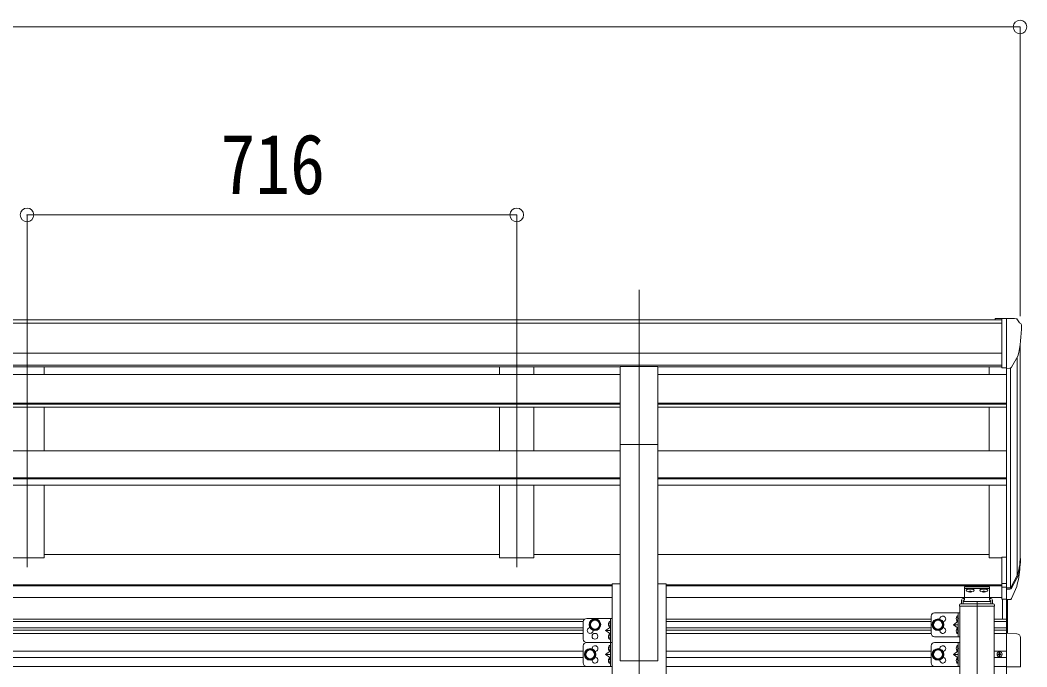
# Model space of a CAD drawing. Units: millimetres at full size. Extents: x -5590 to 5652, y -3902 to 3858.
# Drawn here: x 1754 to 3226, y 980 to 1926 of the extents above; entities that cross this region are included whole.
import ezdxf
from ezdxf.enums import TextEntityAlignment as Align

# ---------------------------------------------------------------- set-up
doc = ezdxf.new("R2010")
doc.units = ezdxf.units.MM
doc.header["$LTSCALE"] = 20
doc.header["$PDMODE"] = 32
doc.header["$PDSIZE"] = 20
for name, color, linetype, lineweight in [('0-1_本体', 4, 'Continuous', 9), ('0-2_部品', 7, 'Continuous', 9), ('0-8_PARTS2', 2, 'Continuous', 9), ('0-A_寸法', 6, 'Continuous', 9), ('1-1_GLASS', 4, 'Continuous', 9), ('1-8', 2, 'Continuous', 9)]:
    doc.layers.add(name, color=color, linetype=linetype, lineweight=lineweight)
doc.styles.add('ＭＳ ゴシック', font='')
doc.styles.get('ＭＳ ゴシック').set_extended_font_data('MS Gothic')

msp = doc.modelspace()

# ---------------------------------------------------------------- linework, layer by layer
at = {"layer": '0-1_本体'}
for p, q in [((1054.54, 1487.7), (3189.54, 1487.7)), ((1054.54, 1482.35), (3189.54, 1482.35)), ((3216.04, 1138.18), (3216.04, 1450.95)), ((1054.54, 1438.82), (3189.54, 1438.82)), ((3211.76, 1432.15), (3211.76, 1113.91)), ((1054.54, 1421.15), (3189.54, 1421.15)), ((1612.54, 1418.77), (2631.54, 1418.77)), ((1789.04, 1418.71), (1789.04, 1407.52)), ((2455.04, 1418.71), (2455.04, 1407.52)), ((2505.04, 1418.71), (2505.04, 1407.52)), ((2686.54, 1418.77), (3189.54, 1418.77)), ((3171.04, 1407.52), (3171.04, 1418.77)), ((3196.04, 1416.32), (3196.04, 1140.35)), ((3202.04, 1416.79), (3202.04, 1095.91)), ((1612.54, 1407.52), (2631.54, 1407.52)), ((2686.54, 1407.52), (3196.04, 1407.52)), ((1612.54, 1365.59), (2631.54, 1365.59)), ((1612.54, 1364.1), (2631.54, 1364.1)), ((1612.54, 1359.9), (2631.54, 1359.9)), ((1789.04, 1359.9), (1789.04, 1296.16)), ((2455.04, 1359.9), (2455.04, 1296.16)), ((2505.04, 1359.9), (2505.04, 1296.16)), ((2686.54, 1365.59), (3196.04, 1365.59)), ((2686.54, 1364.1), (3196.04, 1364.1)), ((2686.54, 1359.9), (3196.04, 1359.9)), ((3171.04, 1296.16), (3171.04, 1359.9)), ((1612.55, 1296.16), (2631.55, 1296.16)), ((2631.44, 1305.72), (2631.44, 988.93)), ((2686.44, 988.93), (2686.44, 1305.72)), ((2686.55, 1296.16), (3196.04, 1296.16)), ((1612.54, 1256.72), (2631.54, 1256.72)), ((1612.54, 1255.24), (2631.54, 1255.24)), ((2686.54, 1256.72), (3196.04, 1256.72)), ((2686.54, 1255.24), (3196.04, 1255.24)), ((1612.54, 1245.99), (2631.54, 1245.99)), ((1789.04, 1245.99), (1789.04, 1139.5)), ((2455.04, 1245.99), (2455.04, 1139.5)), ((2505.04, 1245.99), (2505.04, 1139.5)), ((2686.54, 1245.99), (3196.04, 1245.99)), ((3171.04, 1139.52), (3171.04, 1245.99)), ((1739.04, 1139.5), (1789.04, 1139.5)), ((1789.04, 1144.32), (2455.04, 1144.32)), ((2455.04, 1139.5), (2505.04, 1139.5)), ((2505.04, 1144.32), (2631.54, 1144.32)), ((2686.54, 1144.32), (3171.04, 1144.32)), ((3189.54, 1139.52), (3171.04, 1139.52)), ((1624.44, 1100.23), (2619.44, 1100.23)), ((1624.44, 1098.83), (2619.44, 1098.83)), ((2619.44, 1101.5), (2619.44, -585.96)), ((2619.44, 1101.5), (2631.44, 1101.5)), ((2686.44, 1101.5), (2698.44, 1101.5)), ((2698.44, 1101.5), (2698.44, -585.96)), ((2698.44, 1100.23), (3189.54, 1100.23)), ((2698.44, 1098.83), (3189.54, 1098.83)), ((1624.44, 1081.46), (2619.44, 1081.46)), ((2698.44, 1081.46), (3189.54, 1081.46)), ((2631.44, 988.93), (2686.44, 988.93))]:
    msp.add_line(p, q, dxfattribs=at)
at = {"layer": '0-2_部品'}
for p, q in [((3189.54, 1489.3), (3179.54, 1489.21)), ((3179.54, 1487.7), (3179.54, 1489.21)), ((3189.54, 1417.32), (3189.54, 1489.3)), ((3208.04, 1489.3), (3189.54, 1489.3)), ((3196.04, 1416.32), (3196.04, 1489.3)), ((3208.04, 1489.3), (3210.37, 1489.16)), ((3211.13, 1488.73), (3215.2, 1482.93)), ((3218.04, 1479.93), (3218.04, 1479.3)), ((3203.66, 1418.13), (3212.94, 1434.19)), ((2631.44, 1419.45), (2686.44, 1419.45)), ((2631.44, 1305.29), (2631.44, 1419.45)), ((2686.44, 1305.29), (2686.44, 1419.45)), ((3189.54, 1417.32), (3196.04, 1417.32)), ((3196.04, 1416.32), (3201.25, 1416.63)), ((2631.44, 1305.29), (2686.44, 1305.29)), ((3189.54, 1140.35), (3189.54, 1079.29)), ((3189.54, 1140.35), (3196.04, 1140.35)), ((3196.04, 1140.35), (3196.04, 1078.47)), ((3202.47, 1096.39), (3212.23, 1114.8)), ((3213.65, 1114.31), (3203.48, 1095.14)), ((3189.54, 1102.04), (3196.04, 1102.04)), ((3189.54, 1096.64), (3196.04, 1096.64)), ((3196.04, 1095.64), (3201.17, 1095.64)), ((3196.04, 1093.64), (3200.89, 1093.64)), ((3211.06, 1097.45), (3203.48, 1079.97)), ((3189.54, 1079.29), (3196.04, 1079.29)), ((3196.04, 1078.47), (3200.89, 1078.47))]:
    msp.add_line(p, q, dxfattribs=at)
for centre, radius, start, end in [((3210.31, 1488.16), 1, 35, 86.5), ((3016.04, 1479.3), 202, 347.09739, 0), ((3215.04, 1479.93), 3, 0, 87), ((3201.07, 1419.63), 3, 273.5, 330), ((3128.09, 1140.76), 88.05, 342.78929, 2.77608), ((3127.38, 1136.48), 89.07, 345.58812, 5.50424), ((3082.82, 1133.53), 133.22, 344.28698, 356.72013), ((3200.89, 1096.64), 3, 270, 330), ((3201.17, 1097.14), 1.5, 270, 330), ((3200.89, 1081.47), 3, 270, 330)]:
    msp.add_arc(centre, radius, start, end, dxfattribs=at)
at = {"layer": '0-8_PARTS2'}
for p, q in [((1764.04, 1532.62), (1764.04, 1125.83)), ((2480.04, 1532.62), (2480.04, 1125.83)), ((2658.94, 1531.21), (2658.94, -1432.25))]:
    msp.add_line(p, q, dxfattribs=at)
at = {"layer": '0-A_寸法'}
for p, q in [((1027.94, 1915.5), (3215.94, 1915.5)), ((3215.94, 1915.5), (3215.94, 1492.88)), ((1764.04, 1640.88), (1764.04, 1492.88)), ((1764.04, 1640.88), (2480.04, 1640.88)), ((2480.04, 1640.88), (2480.04, 1492.88))]:
    msp.add_line(p, q, dxfattribs=at)
for p in [(3215.94, 1915.5), (1764.04, 1640.88), (2480.04, 1640.88)]:
    msp.add_point(p, dxfattribs=at)
at = {"layer": '1-1_GLASS'}
for p, q in [((1624.44, 1100.22), (2619.44, 1100.22)), ((1624.44, 1098.82), (2619.44, 1098.82)), ((2619.44, 1101.5), (2631.44, 1101.5)), ((2686.44, 1101.5), (2698.44, 1101.5)), ((2698.44, 1100.22), (3189.54, 1100.22)), ((2698.44, 1098.82), (3189.54, 1098.82)), ((3134.54, 1097.18), (3171.54, 1097.18)), ((3134.54, 1097.18), (3134.54, 1077.85)), ((3171.54, 1094.7), (3134.54, 1094.7)), ((3137.14, 1092.26), (3137.14, 1091.78)), ((3140.59, 1090.04), (3140.59, 1090.37)), ((3142.55, 1090.7), (3142.55, 1090.36)), ((3143.04, 1091.61), (3143.04, 1088.93)), ((3143.53, 1090.7), (3143.53, 1090.36)), ((3145.49, 1090.37), (3145.49, 1090.04)), ((3148.94, 1092.26), (3148.94, 1091.78)), ((3157.14, 1092.26), (3157.14, 1091.78)), ((3160.59, 1090.04), (3160.59, 1090.37)), ((3162.55, 1090.7), (3162.55, 1090.36)), ((3163.04, 1091.61), (3163.04, 1088.93)), ((3163.53, 1090.7), (3163.53, 1090.36)), ((3165.49, 1090.37), (3165.49, 1090.04)), ((3168.94, 1092.26), (3168.94, 1091.78)), ((3171.54, 1097.18), (3171.54, 1077.85)), ((1624.44, 1081.45), (2619.44, 1081.45)), ((2698.44, 1081.45), (3134.54, 1081.45)), ((3130.54, 1072.15), (3130.54, 1077.8)), ((3134.54, 1080.37), (3133.04, 1080.37)), ((3133.04, 1077.85), (3133.04, 1072.15)), ((3134.54, 1077.85), (3133.04, 1077.85)), ((3173.04, 1075.96), (3133.04, 1075.96)), ((3171.54, 1081.45), (3189.54, 1081.45)), ((3173.04, 1080.37), (3171.54, 1080.37)), ((3173.04, 1077.85), (3171.54, 1077.85)), ((3173.04, 1077.85), (3173.04, 1072.15)), ((3175.54, 1077.8), (3175.54, 1072.15)), ((3190.54, 1049.94), (3190.54, 1079.28)), ((3196.04, 1029.43), (3196.04, 1078.46)), ((3197.54, 1029.35), (3197.54, 1078.46)), ((3127.54, 1070.65), (3127.54, 1069.15)), ((3127.54, 1069.15), (3178.54, 1069.15)), ((3128.04, 1069.15), (3128.04, -1061.06)), ((3129.04, 1072.15), (3177.04, 1072.15)), ((3178.04, 1069.15), (3178.04, -1061.06)), ((3178.54, 1070.65), (3178.54, 1069.15)), ((1664.44, 1049.93), (2579.44, 1049.93)), ((1666.41, 1046.43), (2577.46, 1046.43)), ((2577.44, 1045.93), (2577.44, 1020.93)), ((2582.44, 1050.93), (2619.44, 1050.93)), ((2616.44, 1046.43), (2615.64, 1046.29)), ((2616.94, 1050.93), (2616.94, 1015.93)), ((2619.44, 1050.93), (2619.44, 1015.93)), ((2698.24, 1049.93), (3086.04, 1049.93)), ((2698.24, 1046.43), (3086.04, 1046.43)), ((3086.04, 1054.31), (3086.04, 1029.31)), ((3091.04, 1059.31), (3128.04, 1059.31)), ((3125.04, 1054.81), (3124.24, 1054.67)), ((3125.04, 1046.81), (3124.24, 1046.95)), ((3125.04, 1046.81), (3125.54, 1046.9)), ((3125.54, 1059.31), (3125.54, 1024.31)), ((3128.04, 1059.31), (3128.04, 1024.31)), ((3178.04, 1049.93), (3196.04, 1049.93)), ((3178.04, 1046.43), (3196.04, 1046.43)), ((1666.44, 1037.43), (2577.44, 1037.43)), ((1666.44, 1033.93), (2577.44, 1033.93)), ((2616.94, 1033.43), (2609.94, 1033.43)), ((2616.44, 1038.43), (2615.64, 1038.57)), ((2616.44, 1038.43), (2616.94, 1038.52)), ((2698.24, 1037.43), (3086.04, 1037.43)), ((2698.24, 1033.93), (3086.04, 1033.93)), ((3125.54, 1041.81), (3118.54, 1041.81)), ((3125.04, 1036.81), (3124.24, 1036.67)), ((3178.04, 1037.43), (3196.04, 1037.43)), ((3178.04, 1033.93), (3196.04, 1033.93)), ((2577.44, 1028.93), (1666.44, 1028.93)), ((2582.44, 1015.93), (2619.44, 1015.93)), ((2582.44, 1015.93), (2619.44, 1015.93)), ((2616.44, 1028.43), (2615.64, 1028.29)), ((2616.44, 1020.43), (2615.64, 1020.57)), ((2616.44, 1020.43), (2616.94, 1020.52)), ((2616.94, 1015.93), (2616.94, 980.93)), ((2619.44, 1015.93), (2619.44, 980.93)), ((3086.04, 1028.93), (2698.24, 1028.93)), ((3091.04, 1024.31), (3128.04, 1024.31)), ((3091.04, 1015.93), (3128.04, 1015.93)), ((3125.04, 1028.81), (3124.24, 1028.95)), ((3125.04, 1028.81), (3125.54, 1028.9)), ((3125.54, 1015.93), (3125.54, 980.93)), ((3128.04, 1015.93), (3128.04, 980.93)), ((3196.04, 1028.93), (3178.04, 1028.93)), ((3196.04, -644.57), (3196.04, 1029.43)), ((3196.04, 1029.43), (3211.33, 1028.63)), ((3196.04, 1029.43), (3196.04, 980.24)), ((3216.54, 1023.14), (3216.54, 980.24)), ((1666.44, 1003.05), (2577.44, 1003.05)), ((2577.44, 1010.93), (2577.44, 985.93)), ((2616.44, 1011.43), (2615.64, 1011.29)), ((2616.44, 1003.43), (2615.64, 1003.57)), ((2616.44, 1003.43), (2616.94, 1003.52)), ((2698.44, 1003.05), (3086.04, 1003.05)), ((3086.04, 1010.93), (3086.04, 985.93)), ((3125.04, 1011.43), (3124.24, 1011.29)), ((3125.04, 1003.43), (3124.24, 1003.57)), ((3125.04, 1003.43), (3125.54, 1003.52)), ((3178.04, 1003.05), (3196.04, 1003.05)), ((1666.44, 994.05), (2577.44, 994.05)), ((2616.94, 998.43), (2609.94, 998.43)), ((2616.44, 993.43), (2615.64, 993.29)), ((2631.44, 988.93), (2686.44, 988.93)), ((2698.44, 994.05), (3086.04, 994.05)), ((3125.54, 998.43), (3118.54, 998.43)), ((3125.04, 993.43), (3124.24, 993.29)), ((3196.04, 994.05), (3178.04, 994.05)), ((3184.81, 998.14), (3183.99, 998.14)), ((3187.27, 998.96), (3188.09, 998.96)), ((1624.44, 980.55), (2619.44, 980.55)), ((2582.44, 980.93), (2619.44, 980.93)), ((2616.44, 985.43), (2615.64, 985.57)), ((2616.44, 985.43), (2616.94, 985.52)), ((3128.04, 980.55), (2698.44, 980.55)), ((3091.04, 980.93), (3128.04, 980.93)), ((3125.04, 985.43), (3124.24, 985.57)), ((3125.04, 985.43), (3125.54, 985.52)), ((3178.04, 980.55), (3196.04, 980.55)), ((3216.54, 980.24), (3196.04, 980.24))]:
    msp.add_line(p, q, dxfattribs=at)
for points in [[(3142.53, 1090.3), (3142.48, 1090.24), (3142.39, 1090.19), (3142.26, 1090.15), (3142.12, 1090.12), (3141.95, 1090.11), (3141.84, 1090.11), (3141.76, 1090.12), (3141.57, 1090.14)], [(3144.51, 1090.14), (3144.32, 1090.12), (3144.24, 1090.11), (3144.14, 1090.11), (3143.97, 1090.12), (3143.82, 1090.15), (3143.7, 1090.19), (3143.61, 1090.24), (3143.55, 1090.3)], [(3162.53, 1090.3), (3162.48, 1090.24), (3162.39, 1090.19), (3162.26, 1090.15), (3162.12, 1090.12), (3161.95, 1090.11), (3161.84, 1090.11), (3161.76, 1090.12), (3161.57, 1090.14)], [(3164.51, 1090.14), (3164.32, 1090.12), (3164.24, 1090.11), (3164.14, 1090.11), (3163.97, 1090.12), (3163.82, 1090.15), (3163.7, 1090.19), (3163.61, 1090.24), (3163.55, 1090.3)], [(2616.44, 1038.43), (2616.44, 1046.43), (2616.94, 1046.34), (2616.94, 1038.52)], [(3125.54, 1046.81), (3118.54, 1041.81), (3125.54, 1036.81)], [(3125.92, 1050.81), (3125.29, 1052), (3123.06, 1053.11)], [(3125.92, 1050.81), (3125.29, 1049.62), (3123.06, 1048.51)], [(3125.04, 1046.81), (3125.04, 1054.81), (3125.54, 1054.72), (3125.54, 1046.9)], [(2616.94, 1038.43), (2609.94, 1033.43), (2616.94, 1028.43)], [(2617.32, 1042.43), (2616.69, 1043.62), (2614.46, 1044.73)], [(2617.32, 1042.43), (2616.69, 1041.25), (2614.46, 1040.13)], [(3125.92, 1032.81), (3125.29, 1034), (3123.06, 1035.11)], [(3125.92, 1032.81), (3125.29, 1031.62), (3123.06, 1030.51)], [(3125.04, 1028.81), (3125.04, 1036.81), (3125.54, 1036.72), (3125.54, 1028.9)], [(2617.32, 1024.43), (2616.69, 1025.62), (2614.46, 1026.73)], [(2617.32, 1024.43), (2616.69, 1023.25), (2614.46, 1022.13)], [(2616.44, 1020.43), (2616.44, 1028.43), (2616.94, 1028.34), (2616.94, 1020.52)], [(2616.94, 1003.43), (2609.94, 998.43), (2616.94, 993.43)], [(2617.32, 1007.43), (2616.69, 1008.62), (2614.46, 1009.73)], [(2617.32, 1007.43), (2616.69, 1006.25), (2614.46, 1005.13)], [(2616.44, 1003.43), (2616.44, 1011.43), (2616.94, 1011.34), (2616.94, 1003.52)], [(3125.54, 1003.43), (3118.54, 998.43), (3125.54, 993.43)], [(3125.92, 1007.43), (3125.29, 1008.62), (3123.06, 1009.73)], [(3125.92, 1007.43), (3125.29, 1006.25), (3123.06, 1005.13)], [(3125.04, 1003.43), (3125.04, 1011.43), (3125.54, 1011.34), (3125.54, 1003.52)], [(2617.32, 989.43), (2616.69, 990.62), (2614.46, 991.73)], [(2617.32, 989.43), (2616.69, 988.25), (2614.46, 987.13)], [(2616.44, 985.43), (2616.44, 993.43), (2616.94, 993.34), (2616.94, 985.52)], [(3125.92, 989.43), (3125.29, 990.62), (3123.06, 991.73)], [(3125.92, 989.43), (3125.29, 988.25), (3123.06, 987.13)], [(3125.04, 985.43), (3125.04, 993.43), (3125.54, 993.34), (3125.54, 985.52)], [(3183.99, 998.14), (3183.99, 998.96), (3184.81, 998.96)], [(3185.63, 999.78), (3185.63, 1000.6), (3186.45, 1000.6), (3186.45, 999.78)], [(3186.45, 997.32), (3186.45, 996.5), (3185.63, 996.5), (3185.63, 997.32)], [(3188.09, 998.96), (3188.09, 998.14), (3187.27, 998.14)]]:
    msp.add_lwpolyline(points, dxfattribs=at)
for points in [[(2594.44, 1034.43), (2600.94, 1038.18), (2600.94, 1045.69), (2594.44, 1049.44), (2587.94, 1045.69), (2587.94, 1038.18)], [(3096.04, 1034.31), (3102.54, 1038.06), (3102.54, 1045.56), (3096.04, 1049.32), (3089.54, 1045.56), (3089.54, 1038.06)], [(2587.44, 990.93), (2593.94, 994.68), (2593.94, 1002.19), (2587.44, 1005.94), (2580.94, 1002.19), (2580.94, 994.68)], [(3096.04, 990.93), (3102.54, 994.68), (3102.54, 1002.19), (3096.04, 1005.94), (3089.54, 1002.19), (3089.54, 994.68)]]:
    msp.add_lwpolyline(points, close=True, dxfattribs=at)
for centre, radius in [((2594.44, 1041.93), 8.5), ((2594.44, 1041.93), 7.5), ((2594.44, 1041.93), 6.5), ((3096.04, 1041.81), 8.5), ((3096.04, 1041.81), 7.5), ((3096.04, 1041.81), 6.5), ((2594.44, 1024.93), 4.25), ((2587.44, 998.43), 8.5), ((2587.44, 998.43), 7.5), ((2587.44, 998.43), 6.5), ((3096.04, 998.43), 8.5), ((3096.04, 998.43), 7.5), ((3096.04, 998.43), 6.5), ((3186.04, 998.55), 3.75)]:
    msp.add_circle(centre, radius, dxfattribs=at)
for centre, radius, start, end in [((3129.04, 1070.65), 1.5, 90, 180), ((3177.04, 1070.65), 1.5, 0, 90), ((2582.44, 1045.93), 5, 90, 180), ((2620.54, 1042.43), 6.5, 147.94412, 212.05588), ((2615.79, 1045.4), 0.9, 100, 147.94412), ((3091.04, 1054.31), 5, 90, 180), ((3103.04, 1050.31), 4.25, 274.76077, 186.29431), ((3129.14, 1050.81), 6.5, 147.94412, 212.05588), ((3124.39, 1053.78), 0.9, 100, 147.94412), ((3124.39, 1047.84), 0.9, 212.05588, 260), ((2587.44, 1033.43), 4.25, 94.76077, 6.29431), ((2615.79, 1039.46), 0.9, 212.05588, 260), ((3103.04, 1033.31), 4.25, 173.70569, 85.23923), ((3129.14, 1032.81), 6.5, 147.94412, 212.05588), ((3124.39, 1035.78), 0.9, 100, 147.94412), ((2582.44, 1020.93), 5, 180, 270), ((2582.44, 1010.93), 5, 90, 180), ((2620.54, 1024.43), 6.5, 147.94412, 212.05588), ((2615.79, 1027.4), 0.9, 100, 147.94412), ((2615.79, 1021.46), 0.9, 212.05588, 260), ((3091.04, 1029.31), 5, 180, 270), ((3091.04, 1010.93), 5, 90, 180), ((3124.39, 1029.84), 0.9, 212.05588, 260), ((3211.04, 1023.14), 5.5, 0, 87), ((2594.44, 1006.93), 4.25, 274.76077, 186.29431), ((2620.54, 1007.43), 6.5, 147.94412, 212.05588), ((2615.79, 1010.4), 0.9, 100, 147.94412), ((2615.79, 1004.46), 0.9, 212.05588, 260), ((3103.04, 1006.93), 4.25, 274.76077, 186.29431), ((3129.14, 1007.43), 6.5, 147.94412, 212.05588), ((3124.39, 1010.4), 0.9, 100, 147.94412), ((3124.39, 1004.46), 0.9, 212.05588, 260), ((2594.44, 989.93), 4.25, 173.70569, 85.23923), ((2620.54, 989.43), 6.5, 147.94412, 212.05588), ((2615.79, 992.4), 0.9, 100, 147.94412), ((3103.04, 989.93), 4.25, 173.70569, 85.23923), ((3129.14, 989.43), 6.5, 147.94412, 212.05588), ((3124.39, 992.4), 0.9, 100, 147.94412), ((3184.81, 999.78), 0.82, 270, 0), ((3184.81, 997.32), 0.82, 0, 90), ((3187.27, 999.78), 0.82, 180, 270), ((3187.27, 997.32), 0.82, 90, 180), ((2582.44, 985.93), 5, 180, 270), ((2615.79, 986.46), 0.9, 212.05588, 260), ((3091.04, 985.93), 5, 180, 270), ((3124.39, 986.46), 0.9, 212.05588, 260)]:
    msp.add_arc(centre, radius, start, end, dxfattribs=at)
for centre, major_axis, ratio, start_param, end_param in [((3143.04, 1092.26), (-5.9, 0), 0.342073, 3.1415927, 6.2831853), ((3143.04, 1097.55), (8.02, 0), 0.939674, 4.4018361, 4.5279947), ((3143.04, 1097.21), (8.02, 0), 0.939674, 4.4018361, 4.5279947), ((3143.04, 1098.22), (-8.02, 0), 0.939674, 1.5096412, 1.6319515), ((3143.04, 1097.55), (-8.02, 0), 0.939674, 1.7551906, 1.8813492), ((3143.04, 1097.21), (-8.02, 0), 0.939674, 1.7551906, 1.8813492), ((3163.04, 1092.26), (-5.9, 0), 0.342073, 3.1415927, 6.2831853), ((3163.04, 1097.55), (8.02, 0), 0.939674, 4.4018361, 4.5279947), ((3163.04, 1097.21), (8.02, 0), 0.939674, 4.4018361, 4.5279947), ((3163.04, 1098.22), (-8.02, 0), 0.939674, 1.5096412, 1.6319515), ((3163.04, 1097.55), (-8.02, 0), 0.939674, 1.7551906, 1.8813492), ((3163.04, 1097.21), (-8.02, 0), 0.939674, 1.7551906, 1.8813492), ((3133.04, 1077.8), (0, 2.57), 0.97237, 6.2831853, 7.8539816), ((3173.04, 1077.8), (0, 2.57), 0.97237, 4.712389, 6.2831853)]:
    msp.add_ellipse(centre, major_axis=major_axis, ratio=ratio, start_param=start_param, end_param=end_param, dxfattribs=at)
for centre in [(3143.04, 1091.78), (3163.04, 1091.78)]:
    msp.add_ellipse(centre, major_axis=(-5.9, 0), ratio=0.342073, dxfattribs=at)
at = {"layer": '1-8'}
msp.add_line((3153.04, 1076.11), (3153.04, -1120.74), dxfattribs=at)

# ---------------------------------------------------------------- texts
at = {"layer": '0-A_寸法', "color": 7, "style": 'ＭＳ ゴシック', "width": 0.85}
msp.add_text('716', height=87.98, dxfattribs=at).set_placement((2047.04, 1644.88), align=Align.BOTTOM_LEFT)

doc.saveas('drawing.dxf')
